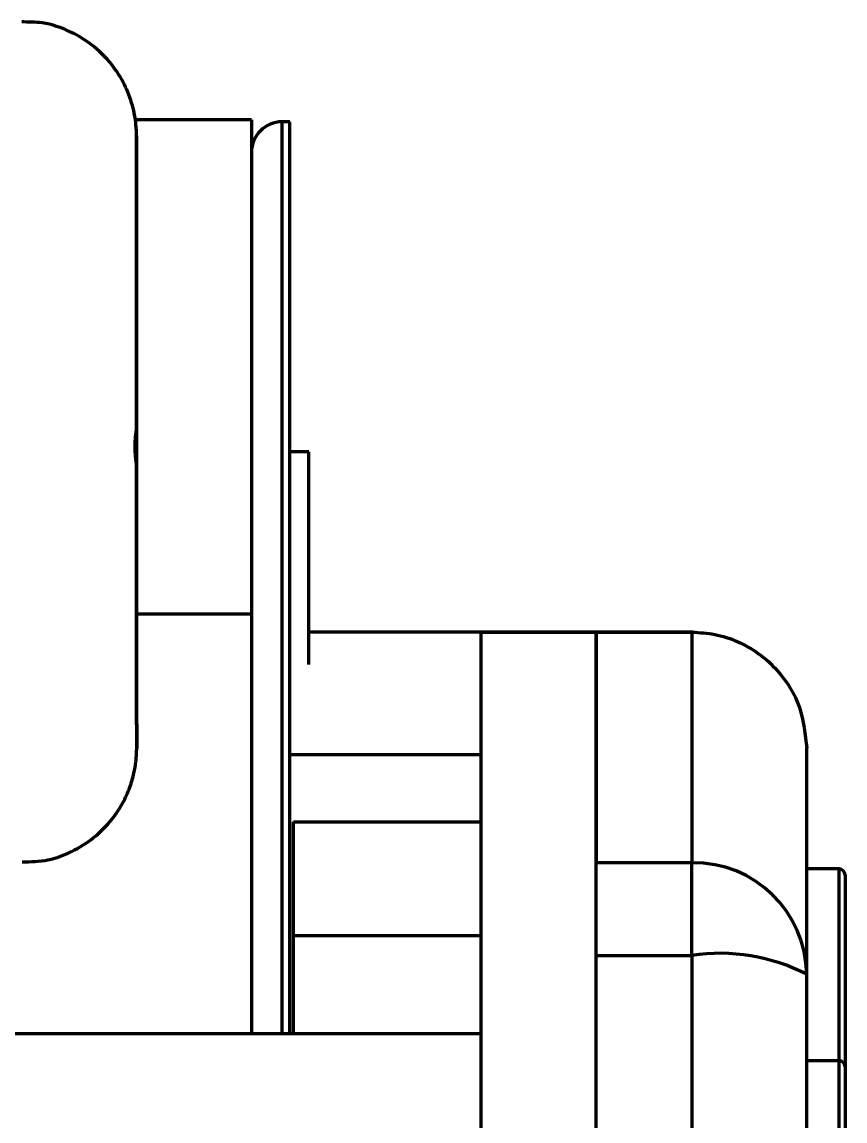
# Model space of a CAD drawing. Header units: millimetres. Extents: x -419 to 9215, y 1224 to 3301.
# Drawn here: x 374.06 to 397.94, y 1896.6 to 1928.52 of the extents above; entities that cross this region are included whole.
import ezdxf

# ---------------------------------------------------------------- set-up
doc = ezdxf.new("R2010")
doc.units = ezdxf.units.MM
doc.layers.add('0.7mm', color=7, linetype='Continuous', lineweight=70)

msp = doc.modelspace()

# ---------------------------------------------------------------- linework, layer by layer
at = {"layer": '0.7mm', "color": 7, "linetype": 'Continuous', "lineweight": 70}
for p, q in [((380.723, 1925.676), (377.343, 1925.676)), ((380.723, 1925.676), (380.723, 1911.323)), ((381.834, 1925.619), (381.612, 1925.619)), ((381.834, 1899.135), (381.834, 1925.619)), ((377.387, 1924.307), (377.387, 1925.185)), ((377.388, 1920.264), (377.387, 1924.307)), ((377.389, 1916.997), (377.389, 1917.083)), ((377.389, 1916.997), (377.389, 1916.997)), ((377.389, 1916.743), (377.389, 1916.76)), ((377.389, 1916.743), (377.389, 1916.742)), ((377.389, 1915.972), (377.389, 1915.886)), ((382.389, 1916.033), (381.834, 1916.033)), ((382.389, 1909.864), (382.389, 1916.033)), ((377.389, 1915.886), (377.352, 1915.886)), ((377.389, 1915.649), (377.389, 1915.632)), ((377.389, 1915.631), (377.389, 1915.632)), ((377.391, 1908.707), (377.39, 1913.671)), ((380.723, 1911.323), (377.391, 1911.323)), ((380.723, 1911.323), (380.723, 1899.135)), ((387.389, 1910.803), (382.389, 1910.803)), ((390.723, 1910.803), (387.389, 1910.803)), ((387.389, 1910.803), (387.389, 1910.8)), ((387.389, 1910.8), (390.723, 1910.8)), ((387.389, 1857.364), (387.389, 1910.8)), ((387.389, 1907.232), (387.389, 1910.8)), ((393.528, 1910.803), (390.723, 1910.803)), ((390.723, 1910.8), (390.723, 1910.803)), ((390.723, 1857.364), (390.723, 1910.8)), ((390.723, 1910.8), (393.5, 1910.8)), ((390.723, 1910.8), (390.723, 1904.104)), ((393.5, 1910.8), (393.5, 1904.104)), ((377.392, 1907.487), (377.391, 1908.707)), ((396.834, 1900.863), (396.834, 1907.429)), ((387.389, 1907.232), (381.834, 1907.232)), ((381.945, 1905.295), (387.389, 1905.295)), ((381.945, 1901.993), (381.945, 1905.295)), ((393.5, 1904.104), (390.723, 1904.104)), ((393.5, 1901.412), (393.5, 1904.104)), ((397.778, 1903.921), (396.834, 1903.921)), ((397.945, 1903.754), (397.945, 1898.187)), ((381.945, 1899.135), (381.945, 1901.993)), ((381.945, 1901.993), (387.389, 1901.993)), ((390.723, 1901.412), (393.5, 1901.412)), ((396.834, 1886.223), (396.834, 1900.863)), ((387.389, 1899.135), (370.834, 1899.135)), ((397.778, 1898.354), (396.834, 1898.354)), ((397.945, 1898.187), (397.945, 1892.409))]:
    msp.add_line(p, q, dxfattribs=at)
at = {"layer": '0.7mm', "color": 8, "linetype": 'Continuous', "lineweight": 70}
for p, q in [((381.612, 1899.135), (381.612, 1925.619)), ((377.387, 1925.185), (377.387, 1925.212)), ((377.345, 1915.972), (377.389, 1915.972)), ((387.389, 1910.8), (382.389, 1910.8)), ((377.392, 1907.434), (377.392, 1907.487)), ((397.778, 1898.354), (397.778, 1903.921)), ((393.5, 1901.412), (393.5, 1890.565)), ((397.778, 1892.243), (397.778, 1898.354))]:
    msp.add_line(p, q, dxfattribs=at)
at = {"layer": '0.7mm', "color": 7, "linetype": 'Continuous', "lineweight": 70, "flags": 128}
for points in [[(377.387, 1925.212), (377.387, 1925.146), (377.387, 1924.755), (377.387, 1924.026), (377.387, 1922.99), (377.388, 1921.688), (377.388, 1920.171), (377.389, 1918.501), (377.389, 1916.743)], [(377.389, 1916.76), (377.389, 1918.294), (377.388, 1919.748), (377.388, 1921.067), (377.388, 1922.196), (377.387, 1923.092), (377.387, 1923.718), (377.387, 1924.049), (377.387, 1924.073), (377.387, 1923.788), (377.387, 1923.206), (377.388, 1922.35), (377.388, 1921.253), (377.388, 1919.96), (377.389, 1918.523), (377.389, 1916.997)], [(377.39, 1913.671), (377.39, 1914.003), (377.39, 1914.628), (377.39, 1915.484), (377.389, 1916.486), (377.389, 1917.535), (377.389, 1918.527), (377.389, 1919.364), (377.388, 1919.963), (377.388, 1920.264)], [(377.389, 1916.875), (377.389, 1917.855), (377.389, 1918.744), (377.389, 1919.462), (377.388, 1919.946), (377.388, 1920.152), (377.388, 1920.062), (377.389, 1919.685), (377.389, 1919.054), (377.389, 1918.225), (377.389, 1917.271), (377.389, 1916.277), (377.39, 1915.332), (377.39, 1914.52), (377.39, 1913.912), (377.39, 1913.564), (377.39, 1913.505), (377.39, 1913.74), (377.39, 1914.25), (377.39, 1914.989), (377.39, 1915.891), (377.389, 1916.875)], [(377.389, 1917.083), (377.389, 1917.044), (377.389, 1916.926), (377.389, 1916.748), (377.389, 1916.536), (377.389, 1916.322), (377.389, 1916.14), (377.389, 1916.017), (377.389, 1915.972)], [(377.389, 1915.886), (377.39, 1914.353), (377.39, 1912.898), (377.391, 1911.58), (377.391, 1910.45), (377.391, 1909.555), (377.391, 1908.929), (377.391, 1908.597), (377.391, 1908.573), (377.391, 1908.858), (377.391, 1909.441), (377.391, 1910.297), (377.391, 1911.393), (377.39, 1912.686), (377.39, 1914.124), (377.389, 1915.649)], [(377.389, 1915.632), (377.39, 1913.883), (377.39, 1912.232), (377.391, 1910.744), (377.391, 1909.48), (377.391, 1908.488), (377.392, 1907.81), (377.392, 1907.472), (377.392, 1907.434)]]:
    msp.add_lwpolyline(points, dxfattribs=at)
at = {"layer": '0.7mm', "color": 7, "linetype": 'Continuous', "lineweight": 70}
for centre, radius, start, end in [((381.612, 1924.73), 0.889, 90, 180), ((393.546, 1900.816), 3.288, 0.8219, 90.7989), ((397.778, 1903.754), 0.167, 0, 90), ((394.311, 1895.942), 5.53, 62.8597, 98.4302), ((397.778, 1898.187), 0.167, 0, 90)]:
    msp.add_arc(centre, radius, start, end, dxfattribs=at)
for points, knots in [([(377.387, 1925.185), (377.387, 1925.188), (377.387, 1925.2), (377.387, 1925.208), (377.387, 1925.213), (377.387, 1925.213), (377.387, 1925.218), (377.387, 1925.223), (377.387, 1925.231), (377.387, 1925.255), (377.385, 1925.334), (377.372, 1925.593), (377.299, 1926.049), (377.091, 1926.635), (376.723, 1927.255), (376.188, 1927.818), (375.468, 1928.263), (374.743, 1928.518), (374.254, 1928.518), (374.055, 1928.518)], [0, 0, 0, 0, 0.018014, 0.082959, 0.101128, 0.112931, 0.115197, 0.116166, 0.117285, 0.120173, 0.128162, 0.15765, 0.251637, 0.362478, 0.471359, 0.616726, 0.752358, 0.899266, 1, 1, 1, 1]), ([(377.389, 1916.742), (377.387, 1916.735), (377.383, 1916.721), (377.367, 1916.624), (377.35, 1916.482), (377.339, 1916.305), (377.337, 1916.116), (377.345, 1915.936), (377.361, 1915.783), (377.378, 1915.675), (377.387, 1915.634), (377.389, 1915.632), (377.389, 1915.631)], [0, 0, 0, 0, 0.106575, 0.213111, 0.320584, 0.428468, 0.535261, 0.641037, 0.747301, 0.854863, 0.962707, 1, 1, 1, 1]), ([(393.5, 1910.8), (393.723, 1910.787), (394.176, 1910.76), (394.837, 1910.543), (395.46, 1910.19), (396.128, 1909.581), (396.709, 1908.648), (396.793, 1907.83), (396.834, 1907.429)], [0, 0, 0, 0, 0.125817, 0.255997, 0.390822, 0.530544, 0.769802, 1, 1, 1, 1]), ([(374.068, 1904.124), (374.319, 1904.131), (374.848, 1904.147), (375.577, 1904.436), (376.198, 1904.845), (376.661, 1905.32), (376.986, 1905.808), (377.194, 1906.27), (377.312, 1906.676), (377.367, 1906.998), (377.387, 1907.225), (377.391, 1907.351), (377.392, 1907.408), (377.392, 1907.422), (377.392, 1907.426), (377.392, 1907.429), (377.392, 1907.431), (377.392, 1907.433), (377.392, 1907.437), (377.392, 1907.45), (377.392, 1907.478), (377.392, 1907.487)], [0, 0, 0, 0, 0.12129, 0.255819, 0.374841, 0.481418, 0.576167, 0.658611, 0.727493, 0.781057, 0.817725, 0.837683, 0.843397, 0.844604, 0.845394, 0.846267, 0.847702, 0.850983, 0.863044, 0.95837, 1, 1, 1, 1])]:
    msp.add_open_spline(points, degree=3, knots=knots, dxfattribs=at)

doc.saveas('drawing.dxf')
